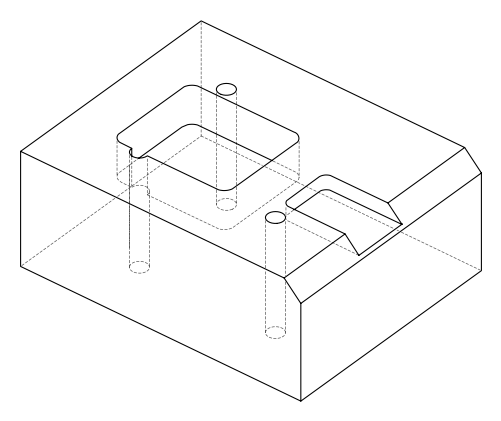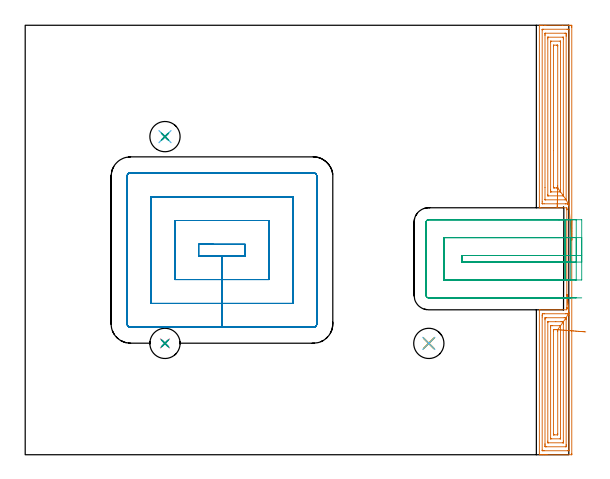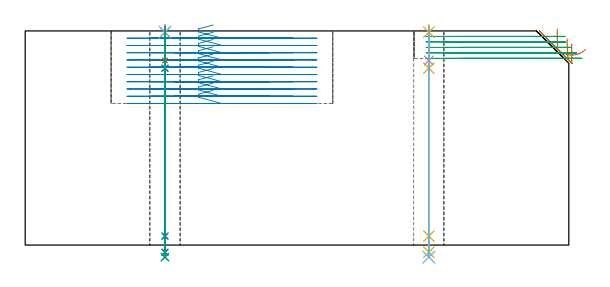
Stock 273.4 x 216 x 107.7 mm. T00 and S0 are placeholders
(PLAN: 15 operations, 12 tool changes, 35.4 min)
(1 AREA_MILL | FG_CHAMFER_SURFACE | UGT0205_001 | 9.01 min | 28118 mm3)
(2 MILL_RECTANGULAR_POCKET | POCKET_RECTANGULAR_STRAIGHT | NXT0201_012 | Follow Part, ap 4, ae 75% | 17.94 min | 378360 mm3)
(3 MILL_SLOT | SLOT_PARTIAL_RECTANGULAR | NXT0201_011 | Follow Part, ap 3, ae 75% | 5.19 min | 48691 mm3)
(4 SPOT_DRILL | STEP1HOLE | NXT0321_9005460120000 | 0.03 min | 5 mm3)
(5 SPOT_DRILL_1 | STEP1HOLE_1 | NXT0321_9005460120000 | 0.03 min | 4 mm3)
(6 SPOT_DRILL_2 | STEP1HOLE_2 | NXT0321_9005460120000 | 0.03 min | 11 mm3)
(7 DRILL_BLIND_HOLE_INTO_CENTER | STEP1HOLE | UGT0301_494 | 0.07 min | 508 mm3)
(8 GUN_DRILL_THROUGH_HOLE | STEP1HOLE | UGT0307_006 | 0.54 min | 5289 mm3)
(9 DRILL_TO_ENLARGE_THROUGH_HOLE | STEP1HOLE | UGT0301_282 | 0.46 min | 10479 mm3)
(10 DRILL_BLIND_HOLE_INTO_CENTER_1 | STEP1HOLE_1 | UGT0301_494 | 0.07 min | 974 mm3)
(11 GUN_DRILL_THROUGH_HOLE_1 | STEP1HOLE_1 | UGT0307_006 | 0.54 min | 5983 mm3)
(12 DRILL_TO_ENLARGE_THROUGH_HOLE_1 | STEP1HOLE_1 | UGT0301_282 | 0.46 min | 12547 mm3)
(13 DRILL_BLIND_HOLE_INTO_CENTER_2 | STEP1HOLE_2 | UGT0301_494 | 0.07 min | 987 mm3)
(14 GUN_DRILL_THROUGH_HOLE_2 | STEP1HOLE_2 | UGT0307_006 | 0.54 min | 6000 mm3)
(15 DRILL_TO_ENLARGE_THROUGH_HOLE_2 | STEP1HOLE_2 | UGT0301_282 | 0.46 min | 12523 mm3)
(TOOL UGT0205_001 | Chamfer Mill 20 x 3 x 45 deg. | D20 FL50 Z2)
(TOOL NXT0201_012 | ENDMILL 16mm [2P460-1600-NA 1630] | D16 FL38 Z6)
(TOOL NXT0201_011 | ENDMILL 12mm [2P460-1200-NA 1630] | D12 FL38 Z6)
(TOOL NXT0321_9005460120000 | NC Spot Drill, 142deg, 12mm, Carbide, Uncoated | D12 PA142 FL30 Z2)
(TOOL UGT0301_494 | Carbide Drill 9.9 mm | D9.9 PA118 FL87 Z2)
(TOOL UGT0307_006 | Gun Drill 9 mm | D9 PA130 FL24 Z1)
(TOOL UGT0301_282 | Twist Drill 15.2 mm | D15.2 PA118 FL120 Z2)
(OP 1 AREA_MILL)
G17 G21 G94 G90
T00 M6
G54
G17 G0 G90 X274.9 Y118. S1061 M3
G43 Z117.7 H0
Z101.4
G94 G1 Y117.962 Z100.528 F250.
Y117.848 Z99.663
Y117.659 Z98.812
Y117.397 Z97.98
Y117.063 Z97.174
Y116.66 Z96.4
Y116.192 Z95.664
Y115.66 Z94.972
Y115.071 Z94.329
Y114.428 Z93.739
Y113.736 Z93.208
Y113. Z92.74
Y112.226 Z92.337
Y111.42 Z92.003
Y110.588 Z91.741
Y109.736 Z91.552
Y108.872 Z91.438
Y108. Z91.4
Y0.59
X274.899 Y0.003 Z91.398
X274.897 Y0.002 Z91.4
X274.894 Y0. Z91.403
X262.441 Z103.853
X261.852 Z104.442
X261.25 Z105.047
X260.961 Z105.335
X260.359 Z105.937
X260.07 Z106.225
X259.492 Z106.807
X258.976 Z107.323
X258.643 Z107.648
X258.599 Z107.691
X258.6 Y0.145 Z107.7
Y72.791
X258.605 Y72.89 Z107.691
X258.813 Y72.9 Z107.484
X272.4 Z93.9
Y73.613 Z93.899
X272.391 Y73.682 Z93.889
X272.4 Y73.721 Z93.9
Y73.728
X272.392 Y73.742 Z93.89
X272.388 Y73.75 Z93.885
X272.39 Y73.76 Z93.888
X272.4 Y73.801 Z93.9
Y73.809
X272.393 Y73.82 Z93.889
X272.386 Y73.83 Z93.881
X272.389 Y73.843 Z93.885
X272.4 Y73.887 Z93.9
Y123.225
X272.399 Y123.32 Z93.897
X272.4 Y123.321
Y123.37 Z93.9
X272.399 Y123.386 Z93.893
X272.4 Y123.395 Z93.897
Y123.397
X272.396 Y123.399 Z93.895
X272.388 Y123.406 Z93.885
X272.393 Y123.418 Z93.891
X272.4 Y123.437 Z93.9
X272.39 Y123.456 Z93.887
X272.395 Y123.465 Z93.89
X272.396 Y123.483
Y123.488
X272.4 Y123.492 Z93.894
Y123.496 Z93.9
X272.39 Y123.507 Z93.889
X272.393 Y123.515 Z93.892
X272.397 Y123.53 Z93.897
Y123.599
X272.4 Y123.668 Z93.9
Y124.2
X259.18 Z107.116
X258.976 Y124.201 Z107.32
X258.604 Y124.21 Z107.69
X258.6 Y124.49 Z107.7
Y215.856
X258.603 Y215.99 Z107.688
X258.641 Y215.992 Z107.65
X258.976 Y216. Z107.323
X259.492 Z106.807
X260.07 Z106.225
X261.25 Z105.047
X261.852 Z104.442
X270.312 Z95.985
X273.43 Z92.867
X273.731 Z92.566
X274.32 Y215.997 Z91.977
X274.892 Y215.993 Z91.406
X274.893 Y215.983 Z91.404
X274.898 Y215.41 Z91.402
X274.9 Y214.829 Z91.4
Y108.
X273.43 Y125.585 Z92.87
X273.354 Y125.668 Z92.946
X273.188 Y125.848 Z93.112
X273.062 Y125.956 Z93.238
X272.92 Y126.049 Z93.38
X272.776 Y126.118 Z93.524
X272.649 Y126.163 Z93.651
X272.539 Y126.18 Z93.761
X271.722 Y126.199 Z94.578
X271.648 Y126.2 Z94.652
X260.961 Z105.339
X260.139 Y126.204 Z106.161
X260.07 Y126.21 Z106.23
X260.021 Y126.225 Z106.279
X260.018 Y126.273 Z106.282
X260.016 Y126.327 Z106.284
X260.014 Y127.164 Z106.286
X260.015 Y213.683 Z106.285
X260.016 Y213.739 Z106.284
X260.021 Y213.851 Z106.279
X260.03 Y213.99 Z106.27
X260.07 Y213.992 Z106.23
X260.59 Y213.999 Z105.71
X272.539 Y214. Z93.761
X273.058 Y213.998 Z93.242
X273.43 Y213.992 Z92.87
X273.476 Y213.99 Z92.824
X273.482 Y213.796 Z92.818
X273.485 Y213.683 Z92.815
X273.486 Y127.108 Z92.814
X273.483 Y126.273 Z92.817
X273.481 Y126.222 Z92.819
X273.43 Y125.585 Z92.87
X272.064 Y128.206 Z94.236
X271.504 Y128.2 Z94.796
X261.706 Y128.201 Z104.594
X261.489 Y128.208 Z104.811
X261.439 Y128.21 Z104.861
X261.435 Y128.239 Z104.865
X261.432 Y128.275 Z104.868
X261.429 Y128.478 Z104.871
X261.428 Y134.44 Z104.872
X261.429 Y210.953 Z104.871
X261.43 Y211.375 Z104.87
X261.433 Y211.844 Z104.867
X261.435 Y211.949 Z104.865
X261.442 Y211.99 Z104.858
X261.541 Y211.994 Z104.759
X261.697 Y211.999 Z104.603
X271.493 Z94.807
X271.648 Y211.996 Z94.652
X271.804 Y211.99 Z94.496
X272.065 Y211.976 Z94.235
X272.067 Y211.844 Z94.233
X272.07 Y211.422 Z94.23
X272.071 Y210.953 Z94.229
X272.072 Y210.529 Z94.228
X272.071 Y128.524 Z94.229
X272.07 Y128.382 Z94.23
X272.064 Y128.206 Z94.236
X270.651 Y130.218 Z95.649
X270.636 Y130.21 Z95.664
X270.573 Y130.206 Z95.727
X270.395 Y130.201 Z95.905
X263.271 Z103.029
X262.94 Y130.207 Z103.36
X262.867 Y130.21 Z103.433
X262.849 Y130.219 Z103.451
X262.847 Y130.251 Z103.453
X262.845 Y130.326 Z103.455
X262.843 Y130.629 Z103.457
Y130.73
Y209.17
X262.844 Y209.96 Z103.456
X262.846 Y209.985 Z103.454
X262.849 Y209.99 Z103.451
X262.856 Y209.994 Z103.444
X262.907 Y209.998 Z103.393
X263.011 Y209.999 Z103.289
X263.218 Y210. Z103.082
X270.31 Z95.99
X270.5 Y209.998 Z95.8
X270.595 Y209.994 Z95.705
X270.641 Y209.99 Z95.659
X270.651 Y209.984 Z95.649
X270.657 Y209.17 Z95.643
Y130.73
X270.655 Y130.334 Z95.645
X270.651 Y130.218 Z95.649
X269.237 Y132.216 Z97.063
X269.21 Y132.21 Z97.09
X269.133 Y132.205 Z97.167
X268.977 Y132.201 Z97.323
X264.523 Y132.2 Z101.777
X264.419 Y132.201 Z101.881
X264.336 Y132.204 Z101.964
X264.282 Y132.21 Z102.018
X264.263 Y132.218 Z102.037
X264.262 Y132.247 Z102.038
X264.258 Y132.513 Z102.042
X264.257 Y132.779 Z102.043
Y133.404
Y207.387
X264.258 Y207.653 Z102.042
X264.262 Y207.921 Z102.038
X264.264 Y207.988 Z102.036
X264.295 Y207.992 Z102.005
X264.371 Y207.997 Z101.929
X264.523 Y207.999 Z101.777
X268.977 Y208. Z97.323
X269.181 Y207.998 Z97.119
X269.215 Y207.995 Z97.085
X269.23 Y207.991 Z97.07
X269.236 Y207.972 Z97.064
X269.24 Y207.832 Z97.06
X269.242 Y207.654 Z97.058
X269.243 Y133.137 Z97.057
X269.242 Y132.513 Z97.058
X269.239 Y132.25 Z97.061
X269.237 Y132.216 Z97.063
X267.822 Y134.226 Z98.478
X267.576 Y134.21 Z98.724
X267.386 Y134.203 Z98.914
X267.29 Y134.2 Z99.01
X266.21 Y134.201 Z100.09
X266.019 Y134.205 Z100.281
X265.678 Y134.215 Z100.622
X265.677 Y134.295 Z100.623
X265.672 Y134.929 Z100.628
X265.671 Y153.044 Z100.629
X265.672 Y205.347 Z100.628
X265.673 Y205.605 Z100.627
X265.678 Y205.921 Z100.622
X265.68 Y205.99 Z100.62
X265.778 Y205.994 Z100.522
X265.911 Y205.999 Z100.389
X267.195 Y206. Z99.105
X267.693 Y205.998 Z98.607
X267.799 Y205.993 Z98.501
X267.819 Y205.99 Z98.481
X267.822 Y205.955 Z98.478
X267.826 Y205.865 Z98.474
X267.828 Y205.605 Z98.472
X267.829 Y135.187 Z98.471
X267.827 Y134.554 Z98.473
X267.824 Y134.295 Z98.476
X267.822 Y134.226 Z98.478
X267.801 Y133.356 Z98.537
X267.779 Y132.494 Z98.673
X267.758 Y131.648 Z98.883
X267.737 Y130.823 Z99.166
X267.718 Y130.025 Z99.52
X267.699 Y129.262 Z99.942
X267.681 Y128.538 Z100.428
X267.664 Y127.86 Z100.977
X267.648 Y127.232 Z101.582
X267.634 Y126.659 Z102.239
X267.621 Y126.145 Z102.945
X267.61 Y125.695 Z103.692
X267.6 Y125.312 Z104.475
X267.592 Y124.998 Z105.289
X267.586 Y124.757 Z106.128
X267.582 Y124.589 Z106.984
X267.58 Y124.497 Z107.851
X267.579 Y124.481 Z108.724
G0 Z117.7
X272.558 Y80.462
Z103.788
G1 X272.554 Y80.508 Z102.917
X272.557 Y80.478 Z102.045
X272.567 Y80.373 Z101.179
X272.585 Y80.193 Z100.326
X272.609 Y79.939 Z99.492
X272.641 Y79.615 Z98.683
X272.679 Y79.221 Z97.905
X272.724 Y78.761 Z97.165
X272.775 Y78.239 Z96.468
X272.831 Y77.659 Z95.819
X272.893 Y77.024 Z95.224
X272.96 Y76.34 Z94.686
X273.031 Y75.612 Z94.211
X273.105 Y74.846 Z93.801
X273.183 Y74.047 Z93.459
X273.264 Y73.221 Z93.189
X273.346 Y72.375 Z92.992
X273.43 Y71.516 Z92.87
X273.479 Y71.008 Z92.821
X273.482 Y70.956 Z92.818
X273.486 Y70.117 Z92.814
Y70.061
Y2.317
X273.484 Y2.261 Z92.816
X273.479 Y2.149 Z92.821
X273.47 Y2.01 Z92.83
X273.43 Y2.008 Z92.87
X272.911 Y2.001 Z93.389
X260.961 Y2. Z105.339
X260.441 Y2.002 Z105.859
X260.07 Y2.008 Z106.23
X260.024 Y2.01 Z106.276
X260.018 Y2.205 Z106.282
X260.015 Y2.317 Z106.285
X260.014 Y69.282 Z106.286
X260.017 Y70.117 Z106.283
X260.019 Y70.169 Z106.281
X260.07 Y70.89 Z106.23
X260.183 Y70.895 Z106.117
X260.961 Y70.9 Z105.339
X261.069 Z105.231
X271.755 Y70.901 Z94.545
X272.539 Y70.92 Z93.761
X272.615 Y70.933 Z93.685
X272.842 Y71.008 Z93.458
X273.105 Y71.178 Z93.195
X273.187 Y71.251 Z93.113
X273.267 Y71.333 Z93.033
X273.43 Y71.516 Z92.87
X272.065 Y68.879 Z94.235
X272.067 Y68.807 Z94.233
X272.07 Y68.334 Z94.23
X272.071 Y67.911 Z94.229
Y5.047
Y4.625
X272.067 Y4.156 Z94.233
X272.065 Y4.051 Z94.235
X272.058 Y4.01 Z94.242
X271.959 Y4.006 Z94.341
X271.803 Y4.001 Z94.497
X262.007 Z104.293
X261.852 Y4.004 Z104.448
X261.696 Y4.01 Z104.604
X261.435 Y4.024 Z104.865
X261.433 Y4.156 Z104.867
X261.43 Y4.578 Z104.87
X261.429 Y5.047 Z104.871
X261.428 Y5.471 Z104.872
X261.429 Y67.866 Z104.871
X261.43 Y68.334 Z104.87
X261.433 Y68.753 Z104.867
X261.435 Y68.889 Z104.865
X261.569 Y68.893 Z104.731
X261.852 Y68.897 Z104.448
X262.177 Y68.9 Z104.123
X271.083 Z95.217
X271.648 Y68.898 Z94.652
X271.981 Y68.893 Z94.319
X272.065 Y68.879 Z94.235
X270.65 Y66.888 Z95.65
X270.656 Y66.654 Z95.644
Y66.551
X270.657 Y65.761 Z95.643
Y6.83
X270.656 Y6.04 Z95.644
X270.654 Y6.015 Z95.646
X270.651 Y6.009 Z95.649
X270.644 Y6.006 Z95.656
X270.593 Y6.002 Z95.707
X270.489 Y6.001 Z95.811
X270.282 Y6. Z96.018
X263.19 Z103.11
X263. Y6.002 Z103.3
X262.905 Y6.006 Z103.395
X262.859 Y6.01 Z103.441
X262.849 Y6.016 Z103.451
X262.843 Y6.83 Z103.457
Y66.551
X262.845 Y66.749 Z103.455
X262.847 Y66.847 Z103.453
X262.849 Y66.888 Z103.451
X262.936 Y66.891 Z103.364
X263.286 Y66.898 Z103.014
X266.847 Y66.9 Z99.453
X269.519 Z96.781
X269.867 Z96.433
X270.411 Y66.898 Z95.889
X270.65 Y66.888 Z95.65
X269.237 Y64.881 Z97.063
X269.239 Y64.857 Z97.061
X269.241 Y64.769 Z97.059
X269.243 Y64.502 Z97.057
Y8.613
X269.242 Y8.347 Z97.058
X269.238 Y8.079 Z97.062
X269.236 Y8.012 Z97.064
X269.205 Y8.008 Z97.095
X269.13 Y8.003 Z97.17
X268.977 Y8.001 Z97.323
X264.523 Y8. Z101.777
X264.32 Y8.002 Z101.98
X264.285 Y8.005 Z102.015
X264.27 Y8.009 Z102.03
X264.264 Y8.028 Z102.036
X264.26 Y8.168 Z102.04
X264.258 Y8.346 Z102.042
X264.257 Y63.877 Z102.043
X264.258 Y64.143 Z102.042
X264.264 Y64.769 Z102.036
X264.268 Y64.89 Z102.032
X264.395 Y64.898 Z101.905
X264.523 Y64.899 Z101.777
X265.283 Y64.9 Z101.017
X268.845 Z97.455
X268.977 Y64.899 Z97.323
X269.108 Y64.896 Z97.192
X269.195 Y64.89 Z97.105
X269.237 Y64.881 Z97.063
X267.823 Y62.887 Z98.477
X267.825 Y62.86 Z98.475
X267.826 Y62.812 Z98.474
X267.829 Y62.352 Z98.471
Y62.095
X267.828 Y10.653 Z98.472
X267.827 Y10.395 Z98.473
X267.822 Y10.079 Z98.478
X267.82 Y10.01 Z98.48
X267.722 Y10.005 Z98.578
X267.589 Y10.001 Z98.711
X266.305 Y10. Z99.995
X265.807 Y10.002 Z100.493
X265.701 Y10.007 Z100.599
X265.681 Y10.009 Z100.619
X265.678 Y10.045 Z100.622
X265.674 Y10.135 Z100.626
X265.672 Y10.395 Z100.628
X265.671 Y62.095 Z100.629
X265.672 Y62.728 Z100.628
X265.674 Y62.819 Z100.626
X265.678 Y62.873 Z100.622
X265.681 Y62.89 Z100.619
X265.702 Y62.892 Z100.598
X265.902 Y62.896 Z100.398
X266.305 Y62.9 Z99.995
X266.391 Z99.909
X267.195 Z99.105
X267.281 Z99.019
X267.62 Y62.895 Z98.68
X267.789 Y62.89 Z98.511
X267.823 Y62.887 Z98.477
X268.465 Y62.837 Z97.889
X269.156 Y62.783 Z97.359
X269.89 Y62.725 Z96.891
X270.662 Y62.664 Z96.49
X271.466 Y62.601 Z96.157
X272.296 Y62.536 Z95.896
X273.145 Y62.469 Z95.709
X274.008 Y62.402 Z95.596
X274.877 Y62.333 Z95.559
X275.745 Y62.265 Z95.599
X276.607 Y62.197 Z95.714
X277.456 Y62.131 Z95.904
X278.285 Y62.066 Z96.168
X279.088 Y62.003 Z96.503
X279.859 Y61.942 Z96.907
X280.592 Y61.884 Z97.377
X281.281 Y61.83 Z97.909
X281.921 Y61.78 Z98.499
G0 Z117.7
M5
M2
(OP 2 MILL_RECTANGULAR_POCKET)
G17 G21 G94 G90
T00 M6
G54
G17 G0 G90 X94.568 Y105.8 S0 M3
G43 Z117.7 H1
Z110.7
G94 G1 X87.2 Z108.726 F250.
Y100.1 Z107.198
X98.95 Z104.05
X110.7 F500.
Y105.8
X87.2
Y100.1
X98.95
Y88.1
X122.7
Y117.8
X75.2
Y88.1
X98.95
Y76.1
X134.7
Y129.8
X63.2
Y76.1
X98.95
Y64.1
X144.9
G3 X146.7 Y65.9 R1.8
G1 Y140.
G3 X144.9 Y141.8 R1.8
G1 X53.
G3 X51.2 Y140. R1.8
G1 Y65.9
G3 X53. Y64.1 R1.8
G1 X98.95
X99.95
G0 X94.568 Y105.8 Z107.05
G1 X87.2 Z105.076 F250.
Y100.1 Z103.548
X98.95 Z100.4
X110.7 F500.
Y105.8
X87.2
Y100.1
X98.95
Y88.1
X122.7
Y117.8
X75.2
Y88.1
X98.95
Y76.1
X134.7
Y129.8
X63.2
Y76.1
X98.95
Y64.1
X144.9
G3 X146.7 Y65.9 R1.8
G1 Y140.
G3 X144.9 Y141.8 R1.8
G1 X53.
G3 X51.2 Y140. R1.8
G1 Y65.9
G3 X53. Y64.1 R1.8
G1 X98.95
X99.95
G0 X94.568 Y105.8 Z103.4
G1 X87.2 Z101.426 F250.
Y100.1 Z99.898
X98.95 Z96.75
X110.7 F500.
Y105.8
X87.2
Y100.1
X98.95
Y88.1
X122.7
Y117.8
X75.2
Y88.1
X98.95
Y76.1
X134.7
Y129.8
X63.2
Y76.1
X98.95
Y64.1
X144.9
G3 X146.7 Y65.9 R1.8
G1 Y140.
G3 X144.9 Y141.8 R1.8
G1 X53.
G3 X51.2 Y140. R1.8
G1 Y65.9
G3 X53. Y64.1 R1.8
G1 X98.95
X99.95
G0 X94.568 Y105.8 Z99.75
G1 X87.2 Z97.776 F250.
Y100.1 Z96.248
X98.95 Z93.1
X110.7 F500.
Y105.8
X87.2
Y100.1
X98.95
Y88.1
X122.7
Y117.8
X75.2
Y88.1
X98.95
Y76.1
X134.7
Y129.8
X63.2
Y76.1
X98.95
Y64.1
X144.9
G3 X146.7 Y65.9 R1.8
G1 Y140.
G3 X144.9 Y141.8 R1.8
G1 X53.
G3 X51.2 Y140. R1.8
G1 Y65.9
G3 X53. Y64.1 R1.8
G1 X98.95
X99.95
G0 X94.568 Y105.8 Z96.1
G1 X87.2 Z94.126 F250.
Y100.1 Z92.598
X98.95 Z89.45
X110.7 F500.
Y105.8
X87.2
Y100.1
X98.95
Y88.1
X122.7
Y117.8
X75.2
Y88.1
X98.95
Y76.1
X134.7
Y129.8
X63.2
Y76.1
X98.95
Y64.1
X144.9
G3 X146.7 Y65.9 R1.8
G1 Y140.
G3 X144.9 Y141.8 R1.8
G1 X53.
G3 X51.2 Y140. R1.8
G1 Y65.9
G3 X53. Y64.1 R1.8
G1 X98.95
X99.95
G0 X94.568 Y105.8 Z92.45
G1 X87.2 Z90.476 F250.
Y100.1 Z88.948
X98.95 Z85.8
X110.7 F500.
Y105.8
X87.2
Y100.1
X98.95
Y88.1
X122.7
Y117.8
X75.2
Y88.1
X98.95
Y76.1
X134.7
Y129.8
X63.2
Y76.1
X98.95
Y64.1
X144.9
G3 X146.7 Y65.9 R1.8
G1 Y140.
G3 X144.9 Y141.8 R1.8
G1 X53.
G3 X51.2 Y140. R1.8
G1 Y65.9
G3 X53. Y64.1 R1.8
G1 X98.95
X99.95
G0 X94.568 Y105.8 Z88.8
G1 X87.2 Z86.826 F250.
Y100.1 Z85.298
X98.95 Z82.15
X110.7 F500.
Y105.8
X87.2
Y100.1
X98.95
Y88.1
X122.7
Y117.8
X75.2
Y88.1
X98.95
Y76.1
X134.7
Y129.8
X63.2
Y76.1
X98.95
Y64.1
X144.9
G3 X146.7 Y65.9 R1.8
G1 Y140.
G3 X144.9 Y141.8 R1.8
G1 X53.
G3 X51.2 Y140. R1.8
G1 Y65.9
G3 X53. Y64.1 R1.8
G1 X98.95
X99.95
G0 X94.568 Y105.8 Z85.15
G1 X87.2 Z83.176 F250.
Y100.1 Z81.648
X98.95 Z78.5
X110.7 F500.
Y105.8
X87.2
Y100.1
X98.95
Y88.1
X122.7
Y117.8
X75.2
Y88.1
X98.95
Y76.1
X134.7
Y129.8
X63.2
Y76.1
X98.95
Y64.1
X144.9
G3 X146.7 Y65.9 R1.8
G1 Y140.
G3 X144.9 Y141.8 R1.8
G1 X53.
G3 X51.2 Y140. R1.8
G1 Y65.9
G3 X53. Y64.1 R1.8
G1 X98.95
X99.95
G0 X94.568 Y105.8 Z81.5
G1 X87.2 Z79.526 F250.
Y100.1 Z77.998
X98.95 Z74.85
X110.7 F500.
Y105.8
X87.2
Y100.1
X98.95
Y88.1
X122.7
Y117.8
X75.2
Y88.1
X98.95
Y76.1
X134.7
Y129.8
X63.2
Y76.1
X98.95
Y64.1
X144.9
G3 X146.7 Y65.9 R1.8
G1 Y140.
G3 X144.9 Y141.8 R1.8
G1 X53.
G3 X51.2 Y140. R1.8
G1 Y65.9
G3 X53. Y64.1 R1.8
G1 X98.95
X99.95
G0 X94.568 Y105.8 Z77.85
G1 X87.2 Z75.876 F250.
Y100.1 Z74.348
X98.95 Z71.2
X110.7 F500.
Y105.8
X87.2
Y100.1
X98.95
Y88.1
X122.7
Y117.8
X75.2
Y88.1
X98.95
Y76.1
X134.7
Y129.8
X63.2
Y76.1
X98.95
Y64.1
X144.9
G3 X146.7 Y65.9 R1.8
G1 Y140.
G3 X144.9 Y141.8 R1.8
G1 X53.
G3 X51.2 Y140. R1.8
G1 Y65.9
G3 X53. Y64.1 R1.8
G1 X98.95
X99.95
G0 Z117.7
M5
M2
(OP 3 MILL_SLOT)
G17 G21 G94 G90
T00 M6
G54
G17 G0 G90 X271.4 Y100.206 S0 M3
G43 Z117.7 H1
Z104.94
G94 G1 X268.4 Y100.2 F250.
X268.364 F500.
X219.6
Y96.9
X268.362
X268.4
X271.4 Y96.894 F250.
Y109.212 F500.
X268.4 Y109.2 F250.
X268.364 F500.
X210.6
Y87.9
X268.362
X268.4
X271.4 Y87.887 F250.
X271.364 Y118.2 F500.
X268.364 F250.
X202.9 F500.
G3 X201.6 Y116.9 R1.3
G1 Y80.2
G3 X202.9 Y78.9 R1.3
G1 X268.362
X271.362 F250.
G0 X271.62 Y100.2 Z102.18
G1 X268.62
X219.6 F500.
Y96.9
X268.62
X271.62 F250.
Y109.2 F500.
X268.62 F250.
X210.6 F500.
Y87.9
X268.62
X271.62 F250.
Y118.2 F500.
X268.62 F250.
X202.9 F500.
G3 X201.6 Y116.9 R1.3
G1 Y80.2
G3 X202.9 Y78.9 R1.3
G1 X268.62
X271.62 F250.
G0 X274.38 Y100.2 Z99.42
G1 X271.38
X219.6 F500.
Y96.9
X271.38
X274.38 F250.
Y109.2 F500.
X271.38 F250.
X210.6 F500.
Y87.9
X271.38
X274.38 F250.
Y118.2 F500.
X271.38 F250.
X202.9 F500.
G3 X201.6 Y116.9 R1.3
G1 Y80.2
G3 X202.9 Y78.9 R1.3
G1 X271.38
X274.38 F250.
G0 X277.14 Y100.2 Z96.66
G1 X274.14
X219.6 F500.
Y96.9
X274.14
X277.14 F250.
Y109.2 F500.
X274.14 F250.
X210.6 F500.
Y87.9
X274.14
X277.14 F250.
Y118.2 F500.
X274.14 F250.
X202.9 F500.
G3 X201.6 Y116.9 R1.3
G1 Y80.2
G3 X202.9 Y78.9 R1.3
G1 X274.14
X277.14 F250.
G0 X279.899 Y100.2 Z93.9
G1 X276.899
X219.6 F500.
Y96.9
X276.899
X279.899 F250.
Y109.2
X276.899
X210.6 F500.
Y87.9
X276.899
X279.899 F250.
Y118.2
X276.899
X202.9 F500.
G3 X201.6 Y116.9 R1.3
G1 Y80.2
G3 X202.9 Y78.9 R1.3
G1 X276.899
X279.899 F250.
G0 Z117.7
M5
M2
(OP 4 SPOT_DRILL)
G17 G21 G94 G90
T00 M6
G54
G17 G0 G90 X70.3 Y56. S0 M3
G43 Z117.7 H0
G94 G81 G98 Z107.046 F250. R110.7
G80
M5
M2
(OP 5 SPOT_DRILL_1)
G17 G21 G94 G90
T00 M6
G54
G17 G0 G90 X203. Y56. S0 M3
G43 Z117.7 H0
G94 G81 G98 Z107.046 F250. R110.7
G80
M5
M2
(OP 6 SPOT_DRILL_2)
G17 G21 G94 G90
T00 M6
G54
G17 G0 G90 X70.3 Y160. S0 M3
G43 Z117.7 H0
G94 G81 G98 Z107.046 F250. R110.7
G80
M5
M2
(OP 7 DRILL_BLIND_HOLE_INTO_CENTER)
G17 G21 G94 G90
T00 M6
G54
G17 G0 G90 X70.3 Y56. S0 M3
G43 Z117.7 H0
G94 G81 G98 Z92.85 F250. R109.7
G80
M5
M2
(OP 8 GUN_DRILL_THROUGH_HOLE)
G17 G21 G94 G90
T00 M6
G54
G17 G0 G90 X70.3 Y56. M8
G43 Z117.7 H0
Z105.244
S716 M3
G94 G1 Z88.955 F125. M26
G4 X.084
Z4.5 F250.
G4 X.084
Z-3.598 F125.
G4 X.084
M5
M9
G0 Z105.244
Z117.7
M2
(OP 9 DRILL_TO_ENLARGE_THROUGH_HOLE)
G17 G21 G94 G90
T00 M6
G54
G17 G0 G90 X70.3 Y56. S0 M3
G43 Z117.7 H0
G94 G73 G98 Z-6.067 F250. Q14.221 R109.7
G80
M5
M2
(OP 10 DRILL_BLIND_HOLE_INTO_CENTER_1)
G17 G21 G94 G90
T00 M6
G54
G17 G0 G90 X203. Y56. S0 M3
G43 Z117.7 H0
G94 G81 G98 Z92.85 F250. R109.7
G80
M5
M2
(OP 11 GUN_DRILL_THROUGH_HOLE_1)
G17 G21 G94 G90
T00 M6
G54
G17 G0 G90 X203. Y56. M8
G43 Z117.7 H0
Z105.244
S716 M3
G94 G1 Z88.955 F125. M26
G4 X.084
Z4.5 F250.
G4 X.084
Z-3.598 F125.
G4 X.084
M5
M9
G0 Z105.244
Z117.7
M2
(OP 12 DRILL_TO_ENLARGE_THROUGH_HOLE_1)
G17 G21 G94 G90
T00 M6
G54
G17 G0 G90 X203. Y56. S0 M3
G43 Z117.7 H0
G94 G73 G98 Z-6.067 F250. Q14.221 R109.7
G80
M5
M2
(OP 13 DRILL_BLIND_HOLE_INTO_CENTER_2)
G17 G21 G94 G90
T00 M6
G54
G17 G0 G90 X70.3 Y160. S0 M3
G43 Z117.7 H0
G94 G81 G98 Z92.85 F250. R109.7
G80
M5
M2
(OP 14 GUN_DRILL_THROUGH_HOLE_2)
G17 G21 G94 G90
T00 M6
G54
G17 G0 G90 X70.3 Y160. M8
G43 Z117.7 H0
Z105.244
S716 M3
G94 G1 Z88.955 F125. M26
G4 X.084
Z4.5 F250.
G4 X.084
Z-3.598 F125.
G4 X.084
M5
M9
G0 Z105.244
Z117.7
M2
(OP 15 DRILL_TO_ENLARGE_THROUGH_HOLE_2)
G17 G21 G94 G90
T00 M6
G54
G17 G0 G90 X70.3 Y160. S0 M3
G43 Z117.7 H0
G94 G73 G98 Z-6.067 F250. Q14.221 R109.7
G80
M5
M2
